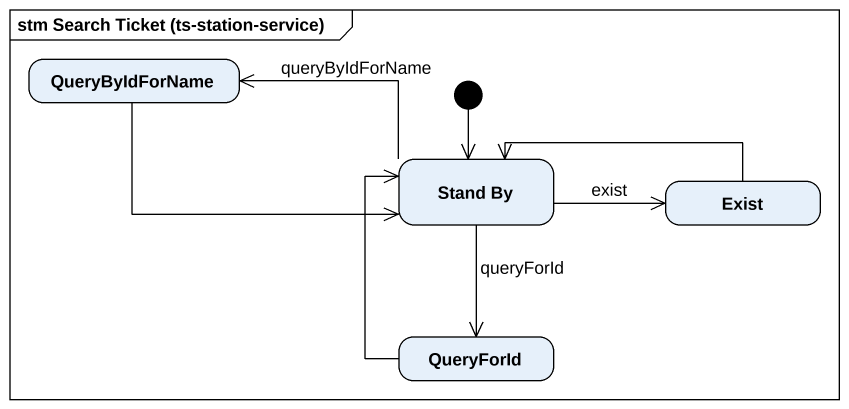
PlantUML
@startuml
mainframe stm Search Ticket (ts-station-service)
hide empty description
state QueryByIdForName
state "Stand By" as Stand_By
state Exist
state QueryForId
[*] --> Stand_By
QueryByIdForName -right-> Stand_By
Stand_By -left-> QueryByIdForName : queryByIdForName
Stand_By -right-> Exist : exist
Stand_By --> QueryForId : queryForId
Exist -left-> Stand_By
QueryForId -up-> Stand_By
@enduml
